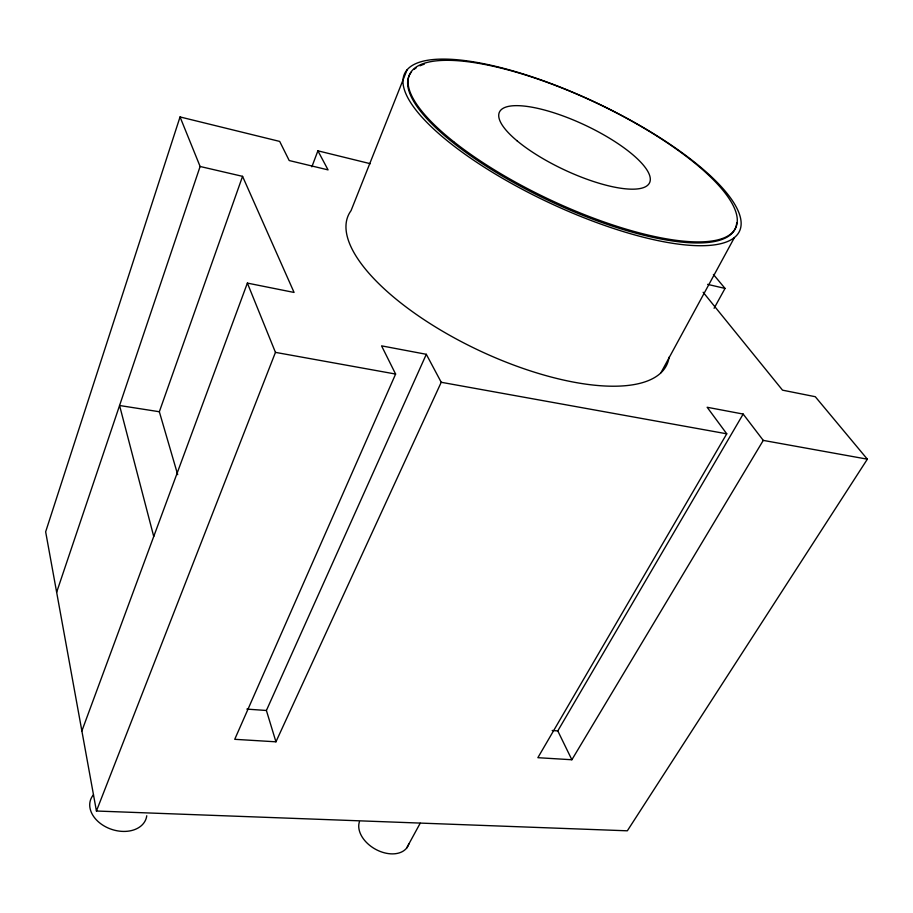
<?xml version="1.0" encoding="UTF-8"?>
<svg xmlns="http://www.w3.org/2000/svg" width="913" height="913" viewBox="0 0 913 913"><rect width="100%" height="100%" fill="white"/><g stroke="black" fill="none" stroke-linecap="round" stroke-linejoin="round"><path stroke-width="1.37" d="M311.858 166.828L317.895 150.816L328.052 169.886L289.204 160.54L279.686 141.424L180.044 116.944L45.65 531.811L96.436 811.018L627.334 830.807L867.35 459.182L815.286 396.71L782.521 390.159L703.136 292.251M56.64 592.263L200.118 166.486L180.044 116.944M177.693 474.657L159.341 411.74L242.561 176.346L200.118 166.486M81.873 730.948L247.377 283.098L294.077 292.445L242.561 176.346M96.436 811.018L275.452 352.372L247.377 283.098M407.05 69.867L351.037 210.675A175.912 67.037 25.2 0 0 482.338 351.996A175.912 67.037 25.2 0 0 669.069 357.166M395.614 374.056L234.732 739.313L275.943 741.813L441.23 382.285L426.314 354.301L381.566 345.856L395.614 374.056L275.452 352.372M275.943 741.813L266.402 710.485L426.314 354.301M660.921 372.766L734.451 237.506A185.054 55.259 25.2 0 0 531.651 76.703A185.054 55.259 25.2 0 0 450.075 143.021A185.054 55.259 25.2 0 0 734.451 237.506M406.605 848.131L420.197 823.218M714.092 308.297L725.036 288.417L713.407 274.459M726.748 433.812L537.86 757.687L571.869 759.753L763.268 440.397L743.171 414.068L707.153 407.266L726.748 433.812L441.23 382.285M571.869 759.753L557.786 730.902L743.171 414.068M246.841 709.104L266.402 710.485M552.194 730.503L557.786 730.902M159.341 411.74L119.569 405.509L153.738 536.49M763.268 440.397L867.35 459.182M707.621 284.365L725.036 288.417M317.895 150.816L370.324 163.701M408.841 843.886A27.219 18.363 29.6 0 1 378.324 850.665A27.219 18.363 29.6 0 1 359.471 821.62M146.753 815.754A29.307 21.113 18.7 0 1 109.674 828.65A29.307 21.113 18.7 0 1 93.48 794.767M736.711 222.578A180.101 53.764 25.2 0 1 552.593 202.332A180.101 53.764 25.2 0 1 411.489 71.933M414.125 69.342A180.101 53.764 25.2 0 1 416.26 67.802M419.991 65.804A180.101 53.764 25.2 0 1 424.305 64.184M517.078 140.83A82.969 24.628 25.2 0 0 646.062 186.423A82.969 24.628 25.2 0 0 560.377 114.981A82.969 24.628 25.2 0 0 517.078 140.83M453.658 141.652A180.169 53.673 25.2 0 0 730.674 234.048A180.169 53.673 25.2 0 0 533.706 77.651A180.169 53.673 25.2 0 0 453.658 141.652"/></g></svg>
